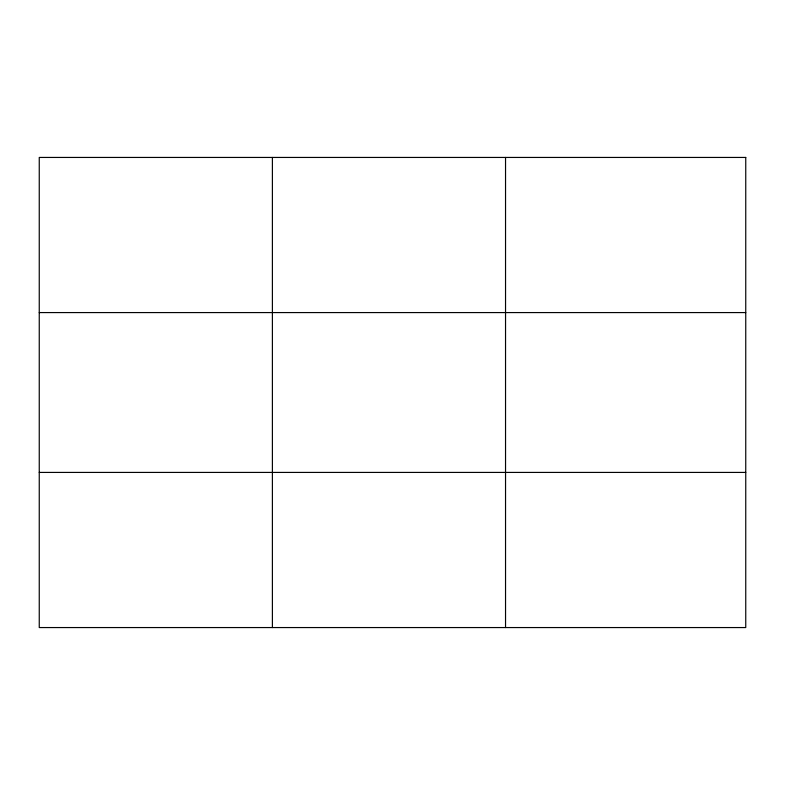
<?xml version="1.0" encoding="UTF-8"?>
<svg xmlns="http://www.w3.org/2000/svg" width="785" height="785" viewBox="0 0 785 785"><rect width="100%" height="100%" fill="white"/><g stroke="black" fill="none" stroke-linecap="round" stroke-linejoin="round"><path stroke-width="1.18" d="M272.395 157.442L272.395 627.558M505.54 157.442L505.54 627.558M39.25 312.577L745.75 312.577M39.25 472.423L745.75 472.423M745.75 157.442L745.75 627.558L39.25 627.558L39.25 157.442L745.75 157.442"/></g></svg>
